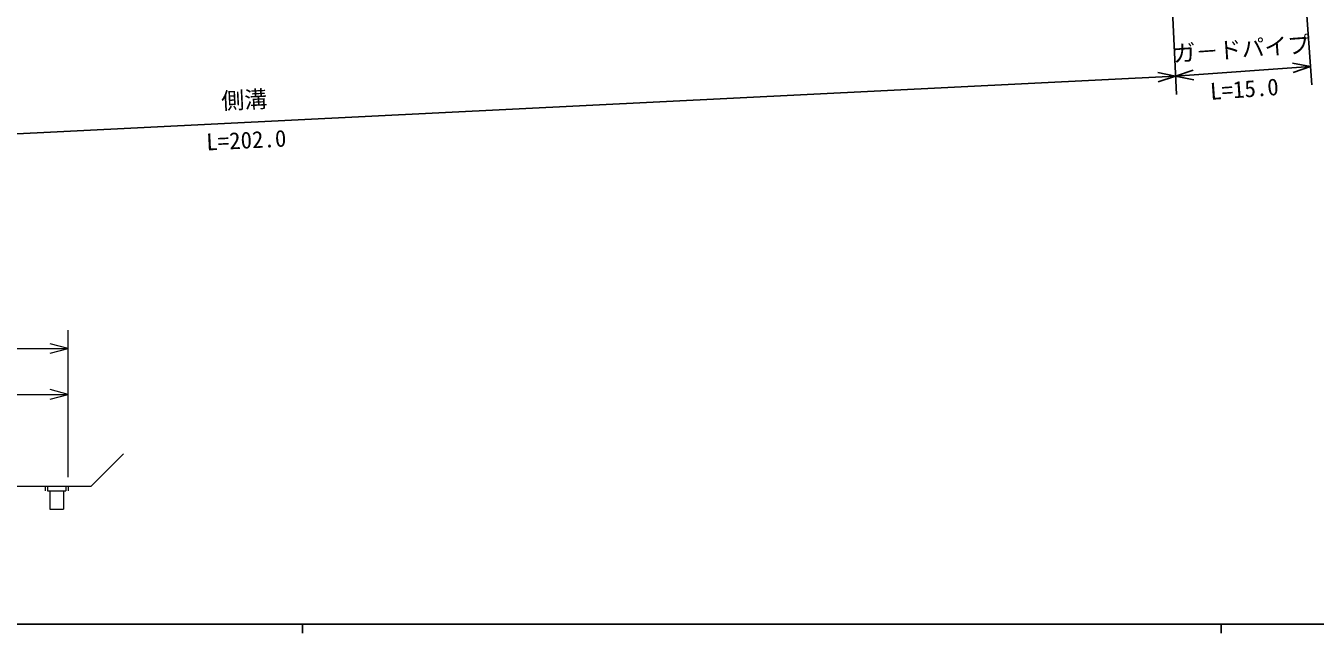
# Model space of a CAD drawing. Units: millimetres, scale not verified, with parts at other scales. Extents: x 40000 to 680000, y 20000 to 380000.
# Drawn here: x 137896 to 278250, y 204000 to 270122 of the extents above; entities that cross this region are included whole.
import ezdxf
from ezdxf.enums import TextEntityAlignment as Align

# ---------------------------------------------------------------- set-up
doc = ezdxf.new("R2010")
doc.units = ezdxf.units.MM
doc.header["$LTSCALE"] = 1000
for name, color, linetype, lineweight in [('M-BGD', 7, 'Continuous', 25), ('M-STR-HTXT', 7, 'Continuous', 13), ('M-TTL-BAND', 7, 'Continuous', 25)]:
    doc.layers.add(name, color=color, linetype=linetype, lineweight=lineweight)
doc.styles.add('@ＭＳ ゴシック', font='')
doc.styles.add('ＭＳ ゴシック', font='')
doc.styles.get('@ＭＳ ゴシック').set_extended_font_data('@MS Gothic')
doc.styles.get('ＭＳ ゴシック').set_extended_font_data('MS Gothic')

msp = doc.modelspace()

# ---------------------------------------------------------------- linework, layer by layer
at = {"layer": 'M-BGD'}
for p, q in [((275499, 296982), (277888, 263682)), ((261502, 295978), (263159, 262625)), ((263060, 264623), (277745, 265677)), ((264950, 265277), (263060, 264623)), ((277745, 265677), (275781, 266055)), ((275855, 265022), (277745, 265677)), ((263060, 264623), (60545, 254563)), ((263060, 264623), (261105, 265044)), ((261156, 264010), (263060, 264623)), ((263060, 264623), (265024, 264245))]:
    msp.add_line(p, q, dxfattribs=at)
at = {"layer": 'M-STR-HTXT'}
for p, q in [((142500, 221000), (142500, 237000)), ((82500, 235000), (142500, 235000)), ((142500, 235000), (140568, 235518)), ((140568, 234482), (142500, 235000)), ((142500, 230000), (140568, 230518)), ((122500, 230000), (142500, 230000)), ((140568, 229482), (142500, 230000)), ((145000, 220000), (148536, 223536)), ((123500, 220000), (142500, 220000)), ((140000, 220000), (140000, 219500)), ((140250, 220000), (140250, 219500)), ((140250, 219500), (142250, 219500)), ((140500, 219500), (140500, 217500)), ((142000, 219500), (142000, 217500)), ((142250, 220000), (142250, 219500)), ((142500, 220000), (145000, 220000)), ((142500, 220000), (142500, 219500)), ((140500, 217500), (142000, 217500))]:
    msp.add_line(p, q, dxfattribs=at)
at = {"layer": 'M-TTL-BAND'}
for p, q in [((40000, 205000), (579000, 205000)), ((168000, 205000), (168000, 204000)), ((268000, 205000), (268000, 204000))]:
    msp.add_line(p, q, dxfattribs=at)

# ---------------------------------------------------------------- texts
at = {"layer": 'M-BGD', "style": 'ＭＳ ゴシック'}
for s, rotation, p in [('ガ－ドパイプ', 4.104, (270331, 266147)), ('側溝', 2.844, (161753, 260592))]:
    msp.add_text(s, height=1833, rotation=rotation, dxfattribs=at).set_placement(p, align=Align.BOTTOM_CENTER)
at = {"layer": 'M-BGD', "style": '@ＭＳ ゴシック'}
for s, rotation, p in [('L=15.0', 4.104, (270474, 264152)), ('L=202.0', 2.844, (161852, 258594))]:
    msp.add_text(s, height=1833, rotation=rotation, dxfattribs=at).set_placement(p, align=Align.TOP_CENTER)

doc.saveas('drawing.dxf')
